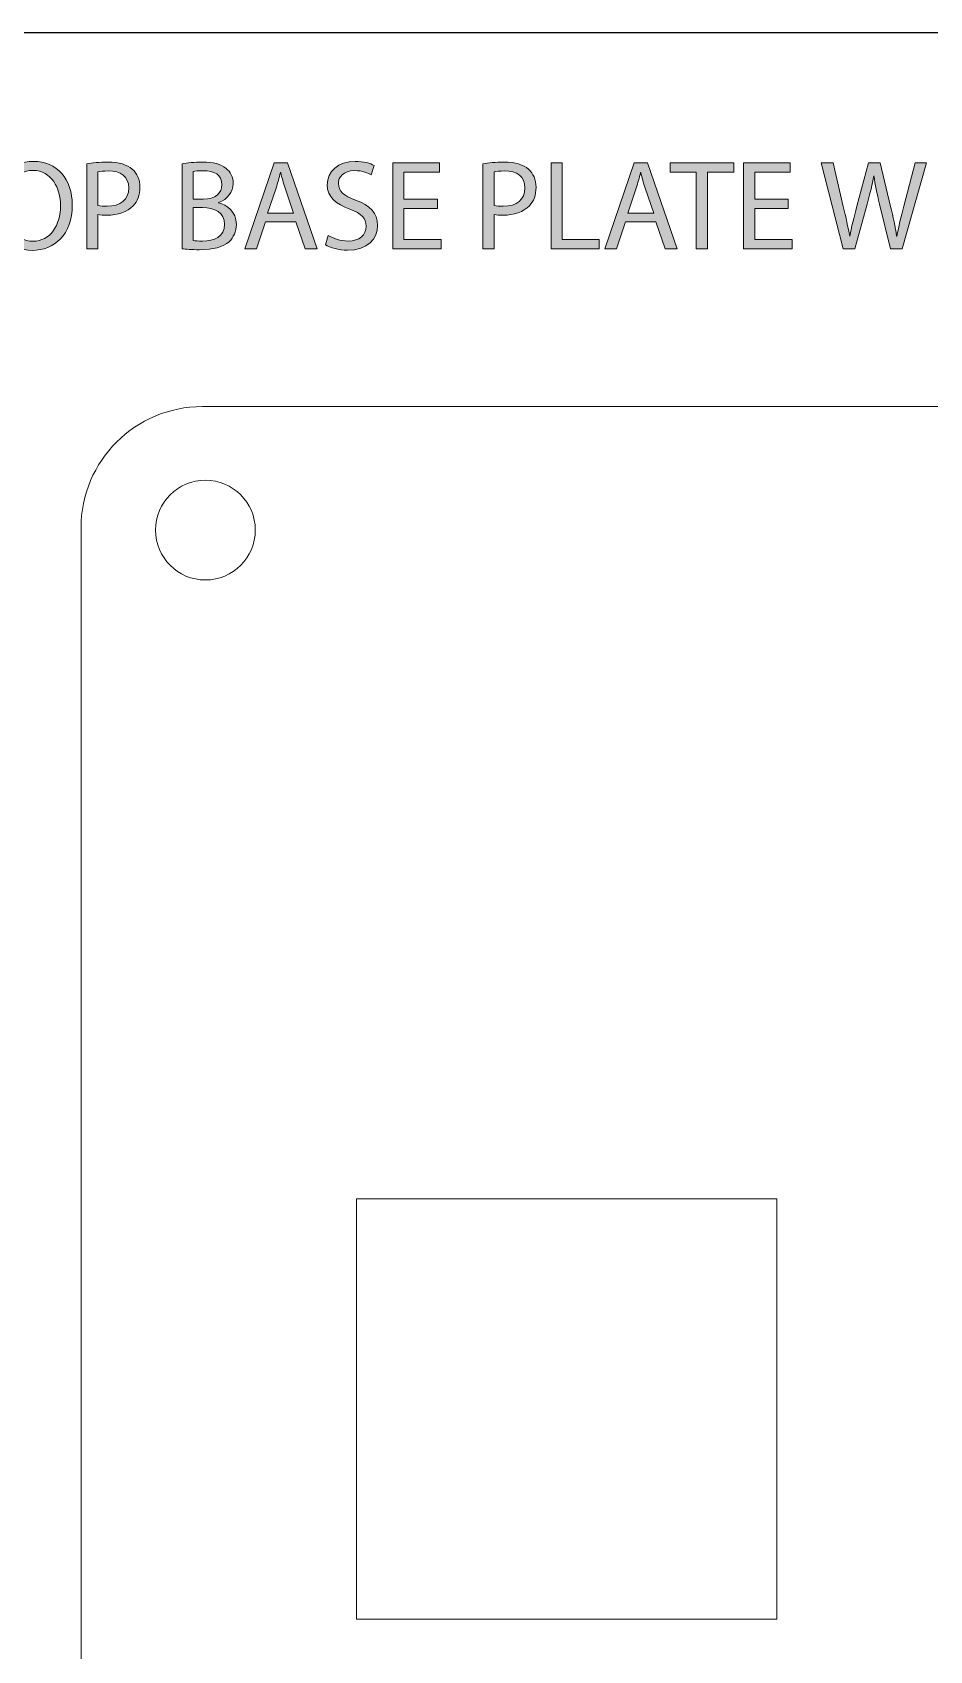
# Model space of a CAD drawing. Header units: millimetres. Extents: x 12 to 403, y 61 to 367.
# Drawn here: x 87.7 to 117.3, y 200.7 to 254.2 of the extents above; entities that cross this region are included whole.
import ezdxf

# ---------------------------------------------------------------- set-up
doc = ezdxf.new("R2010")
doc.units = ezdxf.units.MM
doc.header["$MEASUREMENT"] = 0
doc.layers.add('TopPasteMaskLayer', color=7, linetype='Continuous', lineweight=0)

# ---------------------------------------------------------------- blocks, each defined once
blk = doc.blocks.new('Block_1')
at = {"layer": 'TopPasteMaskLayer', "true_color": 0x000000, "transparency": 33554687}
h = blk.add_hatch(color=18, dxfattribs=at)
h.dxf.hatch_style = 2
edge = h.paths.add_edge_path()
edge.add_spline(control_points=[(86.776, 248.472), (86.776, 247.863), (87.105, 247.317), (87.685, 247.317), (88.269, 247.317), (88.599, 247.854), (88.599, 248.502), (88.599, 249.069), (88.303, 249.661), (87.689, 249.661), (87.08, 249.661), (86.776, 249.098), (86.776, 248.472)], knot_values=[0, 0, 0, 0, 1, 1, 1, 2, 2, 2, 3, 3, 3, 4, 4, 4, 4], degree=3, periodic=0)
edge = h.paths.add_edge_path()
edge.add_spline(control_points=[(88.988, 248.519), (88.988, 247.537), (88.392, 247.017), (87.664, 247.017), (86.911, 247.017), (86.382, 247.6), (86.382, 248.463), (86.382, 249.369), (86.945, 249.961), (87.706, 249.961), (88.485, 249.961), (88.988, 249.365), (88.988, 248.519)], knot_values=[0, 0, 0, 0, 1, 1, 1, 2, 2, 2, 3, 3, 3, 4, 4, 4, 4], degree=3, periodic=0)
h = blk.add_hatch(color=18, dxfattribs=at)
h.dxf.hatch_style = 2
edge = h.paths.add_edge_path()
edge.add_spline(control_points=[(89.836, 248.506), (89.916, 248.485), (90.018, 248.476), (90.141, 248.476), (90.585, 248.476), (90.856, 248.692), (90.856, 249.085), (90.856, 249.462), (90.589, 249.644), (90.183, 249.644), (90.022, 249.644), (89.9, 249.631), (89.836, 249.614), (89.836, 249.614), (89.836, 248.506), (89.836, 248.506)], knot_values=[0, 0, 0, 0, 1, 1, 1, 2, 2, 2, 3, 3, 3, 4, 4, 4, 5, 5, 5, 5], degree=3, periodic=0)
edge = h.paths.add_edge_path()
edge.add_spline(control_points=[(89.468, 249.881), (89.646, 249.911), (89.878, 249.936), (90.175, 249.936), (90.539, 249.936), (90.805, 249.851), (90.974, 249.699), (91.131, 249.563), (91.224, 249.356), (91.224, 249.102), (91.224, 248.844), (91.148, 248.641), (91.004, 248.493), (90.809, 248.286), (90.492, 248.18), (90.132, 248.18), (90.022, 248.18), (89.921, 248.184), (89.836, 248.205), (89.836, 248.205), (89.836, 247.063), (89.836, 247.063), (89.836, 247.063), (89.468, 247.063), (89.468, 247.063), (89.468, 247.063), (89.468, 249.881), (89.468, 249.881)], knot_values=[0, 0, 0, 0, 1, 1, 1, 2, 2, 2, 3, 3, 3, 4, 4, 4, 5, 5, 5, 6, 6, 6, 7, 7, 7, 8, 8, 8, 9, 9, 9, 9], degree=3, periodic=0)
h = blk.add_hatch(color=18, dxfattribs=at)
h.dxf.hatch_style = 2
edge = h.paths.add_edge_path()
edge.add_spline(control_points=[(92.986, 247.342), (93.058, 247.33), (93.163, 247.325), (93.295, 247.325), (93.675, 247.325), (94.026, 247.465), (94.026, 247.88), (94.026, 248.269), (93.692, 248.43), (93.29, 248.43), (93.29, 248.43), (92.986, 248.43), (92.986, 248.43), (92.986, 248.43), (92.986, 247.342), (92.986, 247.342)], knot_values=[0, 0, 0, 0, 1, 1, 1, 2, 2, 2, 3, 3, 3, 4, 4, 4, 5, 5, 5, 5], degree=3, periodic=0)
edge = h.paths.add_edge_path()
edge.add_spline(control_points=[(92.986, 248.709), (92.986, 248.709), (93.32, 248.709), (93.32, 248.709), (93.709, 248.709), (93.938, 248.912), (93.938, 249.187), (93.938, 249.521), (93.684, 249.652), (93.311, 249.652), (93.142, 249.652), (93.045, 249.64), (92.986, 249.627), (92.986, 249.627), (92.986, 248.709), (92.986, 248.709)], knot_values=[0, 0, 0, 0, 1, 1, 1, 2, 2, 2, 3, 3, 3, 4, 4, 4, 5, 5, 5, 5], degree=3, periodic=0)
edge = h.paths.add_edge_path()
edge.add_spline(control_points=[(92.618, 249.877), (92.778, 249.911), (93.032, 249.936), (93.29, 249.936), (93.658, 249.936), (93.895, 249.873), (94.073, 249.729), (94.221, 249.619), (94.31, 249.449), (94.31, 249.225), (94.31, 248.95), (94.128, 248.709), (93.828, 248.599), (93.828, 248.599), (93.828, 248.59), (93.828, 248.59), (94.098, 248.523), (94.416, 248.298), (94.416, 247.875), (94.416, 247.63), (94.318, 247.444), (94.175, 247.304), (93.976, 247.122), (93.654, 247.038), (93.189, 247.038), (92.935, 247.038), (92.74, 247.055), (92.618, 247.071), (92.618, 247.071), (92.618, 249.877), (92.618, 249.877)], knot_values=[0, 0, 0, 0, 1, 1, 1, 2, 2, 2, 3, 3, 3, 4, 4, 4, 5, 5, 5, 6, 6, 6, 7, 7, 7, 8, 8, 8, 9, 9, 9, 10, 10, 10, 10], degree=3, periodic=0)
h = blk.add_hatch(color=18, dxfattribs=at)
h.dxf.hatch_style = 2
edge = h.paths.add_edge_path()
edge.add_spline(control_points=[(96.308, 248.248), (96.308, 248.248), (96.029, 249.069), (96.029, 249.069), (95.966, 249.255), (95.923, 249.424), (95.881, 249.589), (95.881, 249.589), (95.872, 249.589), (95.872, 249.589), (95.83, 249.42), (95.784, 249.246), (95.729, 249.073), (95.729, 249.073), (95.449, 248.248), (95.449, 248.248), (95.449, 248.248), (96.308, 248.248), (96.308, 248.248)], knot_values=[0, 0, 0, 0, 1, 1, 1, 2, 2, 2, 3, 3, 3, 4, 4, 4, 5, 5, 5, 6, 6, 6, 6], degree=3, periodic=0)
edge = h.paths.add_edge_path()
edge.add_spline(control_points=[(95.373, 247.96), (95.373, 247.96), (95.077, 247.063), (95.077, 247.063), (95.077, 247.063), (94.696, 247.063), (94.696, 247.063), (94.696, 247.063), (95.665, 249.915), (95.665, 249.915), (95.665, 249.915), (96.109, 249.915), (96.109, 249.915), (96.109, 249.915), (97.082, 247.063), (97.082, 247.063), (97.082, 247.063), (96.689, 247.063), (96.689, 247.063), (96.689, 247.063), (96.384, 247.96), (96.384, 247.96), (96.384, 247.96), (95.373, 247.96), (95.373, 247.96)], knot_values=[0, 0, 0, 0, 1, 1, 1, 2, 2, 2, 3, 3, 3, 4, 4, 4, 5, 5, 5, 6, 6, 6, 7, 7, 7, 8, 8, 8, 8], degree=3, periodic=0)
h = blk.add_hatch(color=18, dxfattribs=at)
h.dxf.hatch_style = 2
edge = h.paths.add_edge_path()
edge.add_spline(control_points=[(97.452, 247.512), (97.617, 247.41), (97.858, 247.325), (98.112, 247.325), (98.489, 247.325), (98.709, 247.524), (98.709, 247.812), (98.709, 248.078), (98.556, 248.231), (98.171, 248.379), (97.706, 248.544), (97.418, 248.785), (97.418, 249.187), (97.418, 249.631), (97.786, 249.961), (98.34, 249.961), (98.632, 249.961), (98.844, 249.894), (98.971, 249.822), (98.971, 249.822), (98.869, 249.521), (98.869, 249.521), (98.776, 249.572), (98.586, 249.657), (98.328, 249.657), (97.939, 249.657), (97.79, 249.424), (97.79, 249.229), (97.79, 248.963), (97.964, 248.832), (98.357, 248.679), (98.84, 248.493), (99.085, 248.26), (99.085, 247.842), (99.085, 247.402), (98.759, 247.021), (98.087, 247.021), (97.812, 247.021), (97.511, 247.101), (97.359, 247.203), (97.359, 247.203), (97.452, 247.512), (97.452, 247.512)], knot_values=[0, 0, 0, 0, 1, 1, 1, 2, 2, 2, 3, 3, 3, 4, 4, 4, 5, 5, 5, 6, 6, 6, 7, 7, 7, 8, 8, 8, 9, 9, 9, 10, 10, 10, 11, 11, 11, 12, 12, 12, 13, 13, 13, 14, 14, 14, 14], degree=3, periodic=0)
h = blk.add_hatch(color=18, dxfattribs=at)
h.dxf.hatch_style = 2
edge = h.paths.add_edge_path()
edge.add_spline(control_points=[(101.066, 248.4), (101.066, 248.4), (99.958, 248.4), (99.958, 248.4), (99.958, 248.4), (99.958, 247.372), (99.958, 247.372), (99.958, 247.372), (101.193, 247.372), (101.193, 247.372), (101.193, 247.372), (101.193, 247.063), (101.193, 247.063), (101.193, 247.063), (99.59, 247.063), (99.59, 247.063), (99.59, 247.063), (99.59, 249.915), (99.59, 249.915), (99.59, 249.915), (101.13, 249.915), (101.13, 249.915), (101.13, 249.915), (101.13, 249.606), (101.13, 249.606), (101.13, 249.606), (99.958, 249.606), (99.958, 249.606), (99.958, 249.606), (99.958, 248.705), (99.958, 248.705), (99.958, 248.705), (101.066, 248.705), (101.066, 248.705), (101.066, 248.705), (101.066, 248.4), (101.066, 248.4)], knot_values=[0, 0, 0, 0, 1, 1, 1, 2, 2, 2, 3, 3, 3, 4, 4, 4, 5, 5, 5, 6, 6, 6, 7, 7, 7, 8, 8, 8, 9, 9, 9, 10, 10, 10, 11, 11, 11, 12, 12, 12, 12], degree=3, periodic=0)
h = blk.add_hatch(color=18, dxfattribs=at)
h.dxf.hatch_style = 2
edge = h.paths.add_edge_path()
edge.add_spline(control_points=[(102.938, 248.506), (103.018, 248.485), (103.12, 248.476), (103.243, 248.476), (103.687, 248.476), (103.958, 248.692), (103.958, 249.085), (103.958, 249.462), (103.691, 249.644), (103.285, 249.644), (103.124, 249.644), (103.001, 249.631), (102.938, 249.614), (102.938, 249.614), (102.938, 248.506), (102.938, 248.506)], knot_values=[0, 0, 0, 0, 1, 1, 1, 2, 2, 2, 3, 3, 3, 4, 4, 4, 5, 5, 5, 5], degree=3, periodic=0)
edge = h.paths.add_edge_path()
edge.add_spline(control_points=[(102.57, 249.881), (102.748, 249.911), (102.98, 249.936), (103.277, 249.936), (103.64, 249.936), (103.907, 249.851), (104.076, 249.699), (104.233, 249.563), (104.326, 249.356), (104.326, 249.102), (104.326, 248.844), (104.25, 248.641), (104.106, 248.493), (103.911, 248.286), (103.594, 248.18), (103.234, 248.18), (103.124, 248.18), (103.023, 248.184), (102.938, 248.205), (102.938, 248.205), (102.938, 247.063), (102.938, 247.063), (102.938, 247.063), (102.57, 247.063), (102.57, 247.063), (102.57, 247.063), (102.57, 249.881), (102.57, 249.881)], knot_values=[0, 0, 0, 0, 1, 1, 1, 2, 2, 2, 3, 3, 3, 4, 4, 4, 5, 5, 5, 6, 6, 6, 7, 7, 7, 8, 8, 8, 9, 9, 9, 9], degree=3, periodic=0)
h = blk.add_hatch(color=18, dxfattribs=at)
h.dxf.hatch_style = 2
edge = h.paths.add_edge_path()
edge.add_spline(control_points=[(104.822, 249.915), (104.822, 249.915), (105.19, 249.915), (105.19, 249.915), (105.19, 249.915), (105.19, 247.372), (105.19, 247.372), (105.19, 247.372), (106.409, 247.372), (106.409, 247.372), (106.409, 247.372), (106.409, 247.063), (106.409, 247.063), (106.409, 247.063), (104.822, 247.063), (104.822, 247.063), (104.822, 247.063), (104.822, 249.915), (104.822, 249.915)], knot_values=[0, 0, 0, 0, 1, 1, 1, 2, 2, 2, 3, 3, 3, 4, 4, 4, 5, 5, 5, 6, 6, 6, 6], degree=3, periodic=0)
h = blk.add_hatch(color=18, dxfattribs=at)
h.dxf.hatch_style = 2
edge = h.paths.add_edge_path()
edge.add_spline(control_points=[(108.216, 248.248), (108.216, 248.248), (107.937, 249.069), (107.937, 249.069), (107.874, 249.255), (107.831, 249.424), (107.789, 249.589), (107.789, 249.589), (107.78, 249.589), (107.78, 249.589), (107.738, 249.42), (107.692, 249.246), (107.637, 249.073), (107.637, 249.073), (107.357, 248.248), (107.357, 248.248), (107.357, 248.248), (108.216, 248.248), (108.216, 248.248)], knot_values=[0, 0, 0, 0, 1, 1, 1, 2, 2, 2, 3, 3, 3, 4, 4, 4, 5, 5, 5, 6, 6, 6, 6], degree=3, periodic=0)
edge = h.paths.add_edge_path()
edge.add_spline(control_points=[(107.281, 247.96), (107.281, 247.96), (106.985, 247.063), (106.985, 247.063), (106.985, 247.063), (106.604, 247.063), (106.604, 247.063), (106.604, 247.063), (107.573, 249.915), (107.573, 249.915), (107.573, 249.915), (108.017, 249.915), (108.017, 249.915), (108.017, 249.915), (108.99, 247.063), (108.99, 247.063), (108.99, 247.063), (108.597, 247.063), (108.597, 247.063), (108.597, 247.063), (108.292, 247.96), (108.292, 247.96), (108.292, 247.96), (107.281, 247.96), (107.281, 247.96)], knot_values=[0, 0, 0, 0, 1, 1, 1, 2, 2, 2, 3, 3, 3, 4, 4, 4, 5, 5, 5, 6, 6, 6, 7, 7, 7, 8, 8, 8, 8], degree=3, periodic=0)
h = blk.add_hatch(color=18, dxfattribs=at)
h.dxf.hatch_style = 2
edge = h.paths.add_edge_path()
edge.add_spline(control_points=[(109.626, 249.602), (109.626, 249.602), (108.759, 249.602), (108.759, 249.602), (108.759, 249.602), (108.759, 249.915), (108.759, 249.915), (108.759, 249.915), (110.87, 249.915), (110.87, 249.915), (110.87, 249.915), (110.87, 249.602), (110.87, 249.602), (110.87, 249.602), (109.998, 249.602), (109.998, 249.602), (109.998, 249.602), (109.998, 247.063), (109.998, 247.063), (109.998, 247.063), (109.626, 247.063), (109.626, 247.063), (109.626, 247.063), (109.626, 249.602), (109.626, 249.602)], knot_values=[0, 0, 0, 0, 1, 1, 1, 2, 2, 2, 3, 3, 3, 4, 4, 4, 5, 5, 5, 6, 6, 6, 7, 7, 7, 8, 8, 8, 8], degree=3, periodic=0)
h = blk.add_hatch(color=18, dxfattribs=at)
h.dxf.hatch_style = 2
edge = h.paths.add_edge_path()
edge.add_spline(control_points=[(112.665, 248.4), (112.665, 248.4), (111.557, 248.4), (111.557, 248.4), (111.557, 248.4), (111.557, 247.372), (111.557, 247.372), (111.557, 247.372), (112.792, 247.372), (112.792, 247.372), (112.792, 247.372), (112.792, 247.063), (112.792, 247.063), (112.792, 247.063), (111.189, 247.063), (111.189, 247.063), (111.189, 247.063), (111.189, 249.915), (111.189, 249.915), (111.189, 249.915), (112.729, 249.915), (112.729, 249.915), (112.729, 249.915), (112.729, 249.606), (112.729, 249.606), (112.729, 249.606), (111.557, 249.606), (111.557, 249.606), (111.557, 249.606), (111.557, 248.705), (111.557, 248.705), (111.557, 248.705), (112.665, 248.705), (112.665, 248.705), (112.665, 248.705), (112.665, 248.4), (112.665, 248.4)], knot_values=[0, 0, 0, 0, 1, 1, 1, 2, 2, 2, 3, 3, 3, 4, 4, 4, 5, 5, 5, 6, 6, 6, 7, 7, 7, 8, 8, 8, 9, 9, 9, 10, 10, 10, 11, 11, 11, 12, 12, 12, 12], degree=3, periodic=0)
h = blk.add_hatch(color=18, dxfattribs=at)
h.dxf.hatch_style = 2
edge = h.paths.add_edge_path()
edge.add_spline(control_points=[(114.482, 247.063), (114.482, 247.063), (113.758, 249.915), (113.758, 249.915), (113.758, 249.915), (114.148, 249.915), (114.148, 249.915), (114.148, 249.915), (114.486, 248.472), (114.486, 248.472), (114.571, 248.117), (114.647, 247.761), (114.698, 247.486), (114.698, 247.486), (114.706, 247.486), (114.706, 247.486), (114.753, 247.77), (114.841, 248.108), (114.939, 248.476), (114.939, 248.476), (115.32, 249.915), (115.32, 249.915), (115.32, 249.915), (115.705, 249.915), (115.705, 249.915), (115.705, 249.915), (116.052, 248.468), (116.052, 248.468), (116.132, 248.129), (116.208, 247.791), (116.25, 247.49), (116.25, 247.49), (116.259, 247.49), (116.259, 247.49), (116.318, 247.803), (116.398, 248.121), (116.487, 248.476), (116.487, 248.476), (116.864, 249.915), (116.864, 249.915), (116.864, 249.915), (117.24, 249.915), (117.24, 249.915), (117.24, 249.915), (116.432, 247.063), (116.432, 247.063), (116.432, 247.063), (116.047, 247.063), (116.047, 247.063), (116.047, 247.063), (115.688, 248.548), (115.688, 248.548), (115.599, 248.912), (115.54, 249.191), (115.501, 249.479), (115.501, 249.479), (115.493, 249.479), (115.493, 249.479), (115.442, 249.196), (115.379, 248.916), (115.273, 248.548), (115.273, 248.548), (114.867, 247.063), (114.867, 247.063), (114.867, 247.063), (114.482, 247.063), (114.482, 247.063)], knot_values=[0, 0, 0, 0, 1, 1, 1, 2, 2, 2, 3, 3, 3, 4, 4, 4, 5, 5, 5, 6, 6, 6, 7, 7, 7, 8, 8, 8, 9, 9, 9, 10, 10, 10, 11, 11, 11, 12, 12, 12, 13, 13, 13, 14, 14, 14, 15, 15, 15, 16, 16, 16, 17, 17, 17, 18, 18, 18, 19, 19, 19, 20, 20, 20, 21, 21, 21, 22, 22, 22, 22], degree=3, periodic=0)
at = {"layer": 'TopPasteMaskLayer'}
for points, knots in [([(88.988, 248.519), (88.988, 247.537), (88.392, 247.017), (87.664, 247.017), (86.911, 247.017), (86.382, 247.6), (86.382, 248.463), (86.382, 249.369), (86.945, 249.961), (87.706, 249.961), (88.485, 249.961), (88.988, 249.365), (88.988, 248.519)], [0, 0, 0, 0, 1, 1, 1, 2, 2, 2, 3, 3, 3, 4, 4, 4, 4]), ([(86.776, 248.472), (86.776, 247.863), (87.105, 247.317), (87.685, 247.317), (88.269, 247.317), (88.599, 247.854), (88.599, 248.502), (88.599, 249.069), (88.303, 249.661), (87.689, 249.661), (87.08, 249.661), (86.776, 249.098), (86.776, 248.472)], [0, 0, 0, 0, 1, 1, 1, 2, 2, 2, 3, 3, 3, 4, 4, 4, 4]), ([(89.468, 249.881), (89.646, 249.911), (89.878, 249.936), (90.175, 249.936), (90.539, 249.936), (90.805, 249.851), (90.974, 249.699), (91.131, 249.563), (91.224, 249.356), (91.224, 249.102), (91.224, 248.844), (91.148, 248.641), (91.004, 248.493), (90.809, 248.286), (90.492, 248.18), (90.132, 248.18), (90.022, 248.18), (89.921, 248.184), (89.836, 248.205), (89.836, 248.205), (89.836, 247.063), (89.836, 247.063), (89.836, 247.063), (89.468, 247.063), (89.468, 247.063), (89.468, 247.063), (89.468, 249.881), (89.468, 249.881)], [0, 0, 0, 0, 1, 1, 1, 2, 2, 2, 3, 3, 3, 4, 4, 4, 5, 5, 5, 6, 6, 6, 7, 7, 7, 8, 8, 8, 9, 9, 9, 9]), ([(89.836, 248.506), (89.916, 248.485), (90.018, 248.476), (90.141, 248.476), (90.585, 248.476), (90.856, 248.692), (90.856, 249.085), (90.856, 249.462), (90.589, 249.644), (90.183, 249.644), (90.022, 249.644), (89.9, 249.631), (89.836, 249.614), (89.836, 249.614), (89.836, 248.506), (89.836, 248.506)], [0, 0, 0, 0, 1, 1, 1, 2, 2, 2, 3, 3, 3, 4, 4, 4, 5, 5, 5, 5]), ([(92.618, 249.877), (92.778, 249.911), (93.032, 249.936), (93.29, 249.936), (93.658, 249.936), (93.895, 249.873), (94.073, 249.729), (94.221, 249.619), (94.31, 249.449), (94.31, 249.225), (94.31, 248.95), (94.128, 248.709), (93.828, 248.599), (93.828, 248.599), (93.828, 248.59), (93.828, 248.59), (94.098, 248.523), (94.416, 248.298), (94.416, 247.875), (94.416, 247.63), (94.318, 247.444), (94.175, 247.304), (93.976, 247.122), (93.654, 247.038), (93.189, 247.038), (92.935, 247.038), (92.74, 247.055), (92.618, 247.071), (92.618, 247.071), (92.618, 249.877), (92.618, 249.877)], [0, 0, 0, 0, 1, 1, 1, 2, 2, 2, 3, 3, 3, 4, 4, 4, 5, 5, 5, 6, 6, 6, 7, 7, 7, 8, 8, 8, 9, 9, 9, 10, 10, 10, 10]), ([(92.986, 248.709), (92.986, 248.709), (93.32, 248.709), (93.32, 248.709), (93.709, 248.709), (93.938, 248.912), (93.938, 249.187), (93.938, 249.521), (93.684, 249.652), (93.311, 249.652), (93.142, 249.652), (93.045, 249.64), (92.986, 249.627), (92.986, 249.627), (92.986, 248.709), (92.986, 248.709)], [0, 0, 0, 0, 1, 1, 1, 2, 2, 2, 3, 3, 3, 4, 4, 4, 5, 5, 5, 5]), ([(95.373, 247.96), (95.373, 247.96), (95.077, 247.063), (95.077, 247.063), (95.077, 247.063), (94.696, 247.063), (94.696, 247.063), (94.696, 247.063), (95.665, 249.915), (95.665, 249.915), (95.665, 249.915), (96.109, 249.915), (96.109, 249.915), (96.109, 249.915), (97.082, 247.063), (97.082, 247.063), (97.082, 247.063), (96.689, 247.063), (96.689, 247.063), (96.689, 247.063), (96.384, 247.96), (96.384, 247.96), (96.384, 247.96), (95.373, 247.96), (95.373, 247.96)], [0, 0, 0, 0, 1, 1, 1, 2, 2, 2, 3, 3, 3, 4, 4, 4, 5, 5, 5, 6, 6, 6, 7, 7, 7, 8, 8, 8, 8]), ([(96.308, 248.248), (96.308, 248.248), (96.029, 249.069), (96.029, 249.069), (95.966, 249.255), (95.923, 249.424), (95.881, 249.589), (95.881, 249.589), (95.872, 249.589), (95.872, 249.589), (95.83, 249.42), (95.784, 249.246), (95.729, 249.073), (95.729, 249.073), (95.449, 248.248), (95.449, 248.248), (95.449, 248.248), (96.308, 248.248), (96.308, 248.248)], [0, 0, 0, 0, 1, 1, 1, 2, 2, 2, 3, 3, 3, 4, 4, 4, 5, 5, 5, 6, 6, 6, 6]), ([(97.452, 247.512), (97.617, 247.41), (97.858, 247.325), (98.112, 247.325), (98.489, 247.325), (98.709, 247.524), (98.709, 247.812), (98.709, 248.078), (98.556, 248.231), (98.171, 248.379), (97.706, 248.544), (97.418, 248.785), (97.418, 249.187), (97.418, 249.631), (97.786, 249.961), (98.34, 249.961), (98.632, 249.961), (98.844, 249.894), (98.971, 249.822), (98.971, 249.822), (98.869, 249.521), (98.869, 249.521), (98.776, 249.572), (98.586, 249.657), (98.328, 249.657), (97.939, 249.657), (97.79, 249.424), (97.79, 249.229), (97.79, 248.963), (97.964, 248.832), (98.357, 248.679), (98.84, 248.493), (99.085, 248.26), (99.085, 247.842), (99.085, 247.402), (98.759, 247.021), (98.087, 247.021), (97.812, 247.021), (97.511, 247.101), (97.359, 247.203), (97.359, 247.203), (97.452, 247.512), (97.452, 247.512)], [0, 0, 0, 0, 1, 1, 1, 2, 2, 2, 3, 3, 3, 4, 4, 4, 5, 5, 5, 6, 6, 6, 7, 7, 7, 8, 8, 8, 9, 9, 9, 10, 10, 10, 11, 11, 11, 12, 12, 12, 13, 13, 13, 14, 14, 14, 14]), ([(101.066, 248.4), (101.066, 248.4), (99.958, 248.4), (99.958, 248.4), (99.958, 248.4), (99.958, 247.372), (99.958, 247.372), (99.958, 247.372), (101.193, 247.372), (101.193, 247.372), (101.193, 247.372), (101.193, 247.063), (101.193, 247.063), (101.193, 247.063), (99.59, 247.063), (99.59, 247.063), (99.59, 247.063), (99.59, 249.915), (99.59, 249.915), (99.59, 249.915), (101.13, 249.915), (101.13, 249.915), (101.13, 249.915), (101.13, 249.606), (101.13, 249.606), (101.13, 249.606), (99.958, 249.606), (99.958, 249.606), (99.958, 249.606), (99.958, 248.705), (99.958, 248.705), (99.958, 248.705), (101.066, 248.705), (101.066, 248.705), (101.066, 248.705), (101.066, 248.4), (101.066, 248.4)], [0, 0, 0, 0, 1, 1, 1, 2, 2, 2, 3, 3, 3, 4, 4, 4, 5, 5, 5, 6, 6, 6, 7, 7, 7, 8, 8, 8, 9, 9, 9, 10, 10, 10, 11, 11, 11, 12, 12, 12, 12]), ([(102.57, 249.881), (102.748, 249.911), (102.98, 249.936), (103.277, 249.936), (103.64, 249.936), (103.907, 249.851), (104.076, 249.699), (104.233, 249.563), (104.326, 249.356), (104.326, 249.102), (104.326, 248.844), (104.25, 248.641), (104.106, 248.493), (103.911, 248.286), (103.594, 248.18), (103.234, 248.18), (103.124, 248.18), (103.023, 248.184), (102.938, 248.205), (102.938, 248.205), (102.938, 247.063), (102.938, 247.063), (102.938, 247.063), (102.57, 247.063), (102.57, 247.063), (102.57, 247.063), (102.57, 249.881), (102.57, 249.881)], [0, 0, 0, 0, 1, 1, 1, 2, 2, 2, 3, 3, 3, 4, 4, 4, 5, 5, 5, 6, 6, 6, 7, 7, 7, 8, 8, 8, 9, 9, 9, 9]), ([(102.938, 248.506), (103.018, 248.485), (103.12, 248.476), (103.243, 248.476), (103.687, 248.476), (103.958, 248.692), (103.958, 249.085), (103.958, 249.462), (103.691, 249.644), (103.285, 249.644), (103.124, 249.644), (103.001, 249.631), (102.938, 249.614), (102.938, 249.614), (102.938, 248.506), (102.938, 248.506)], [0, 0, 0, 0, 1, 1, 1, 2, 2, 2, 3, 3, 3, 4, 4, 4, 5, 5, 5, 5]), ([(104.822, 249.915), (104.822, 249.915), (105.19, 249.915), (105.19, 249.915), (105.19, 249.915), (105.19, 247.372), (105.19, 247.372), (105.19, 247.372), (106.409, 247.372), (106.409, 247.372), (106.409, 247.372), (106.409, 247.063), (106.409, 247.063), (106.409, 247.063), (104.822, 247.063), (104.822, 247.063), (104.822, 247.063), (104.822, 249.915), (104.822, 249.915)], [0, 0, 0, 0, 1, 1, 1, 2, 2, 2, 3, 3, 3, 4, 4, 4, 5, 5, 5, 6, 6, 6, 6]), ([(107.281, 247.96), (107.281, 247.96), (106.985, 247.063), (106.985, 247.063), (106.985, 247.063), (106.604, 247.063), (106.604, 247.063), (106.604, 247.063), (107.573, 249.915), (107.573, 249.915), (107.573, 249.915), (108.017, 249.915), (108.017, 249.915), (108.017, 249.915), (108.99, 247.063), (108.99, 247.063), (108.99, 247.063), (108.597, 247.063), (108.597, 247.063), (108.597, 247.063), (108.292, 247.96), (108.292, 247.96), (108.292, 247.96), (107.281, 247.96), (107.281, 247.96)], [0, 0, 0, 0, 1, 1, 1, 2, 2, 2, 3, 3, 3, 4, 4, 4, 5, 5, 5, 6, 6, 6, 7, 7, 7, 8, 8, 8, 8]), ([(108.216, 248.248), (108.216, 248.248), (107.937, 249.069), (107.937, 249.069), (107.874, 249.255), (107.831, 249.424), (107.789, 249.589), (107.789, 249.589), (107.78, 249.589), (107.78, 249.589), (107.738, 249.42), (107.692, 249.246), (107.637, 249.073), (107.637, 249.073), (107.357, 248.248), (107.357, 248.248), (107.357, 248.248), (108.216, 248.248), (108.216, 248.248)], [0, 0, 0, 0, 1, 1, 1, 2, 2, 2, 3, 3, 3, 4, 4, 4, 5, 5, 5, 6, 6, 6, 6]), ([(109.626, 249.602), (109.626, 249.602), (108.759, 249.602), (108.759, 249.602), (108.759, 249.602), (108.759, 249.915), (108.759, 249.915), (108.759, 249.915), (110.87, 249.915), (110.87, 249.915), (110.87, 249.915), (110.87, 249.602), (110.87, 249.602), (110.87, 249.602), (109.998, 249.602), (109.998, 249.602), (109.998, 249.602), (109.998, 247.063), (109.998, 247.063), (109.998, 247.063), (109.626, 247.063), (109.626, 247.063), (109.626, 247.063), (109.626, 249.602), (109.626, 249.602)], [0, 0, 0, 0, 1, 1, 1, 2, 2, 2, 3, 3, 3, 4, 4, 4, 5, 5, 5, 6, 6, 6, 7, 7, 7, 8, 8, 8, 8]), ([(112.665, 248.4), (112.665, 248.4), (111.557, 248.4), (111.557, 248.4), (111.557, 248.4), (111.557, 247.372), (111.557, 247.372), (111.557, 247.372), (112.792, 247.372), (112.792, 247.372), (112.792, 247.372), (112.792, 247.063), (112.792, 247.063), (112.792, 247.063), (111.189, 247.063), (111.189, 247.063), (111.189, 247.063), (111.189, 249.915), (111.189, 249.915), (111.189, 249.915), (112.729, 249.915), (112.729, 249.915), (112.729, 249.915), (112.729, 249.606), (112.729, 249.606), (112.729, 249.606), (111.557, 249.606), (111.557, 249.606), (111.557, 249.606), (111.557, 248.705), (111.557, 248.705), (111.557, 248.705), (112.665, 248.705), (112.665, 248.705), (112.665, 248.705), (112.665, 248.4), (112.665, 248.4)], [0, 0, 0, 0, 1, 1, 1, 2, 2, 2, 3, 3, 3, 4, 4, 4, 5, 5, 5, 6, 6, 6, 7, 7, 7, 8, 8, 8, 9, 9, 9, 10, 10, 10, 11, 11, 11, 12, 12, 12, 12]), ([(114.482, 247.063), (114.482, 247.063), (113.758, 249.915), (113.758, 249.915), (113.758, 249.915), (114.148, 249.915), (114.148, 249.915), (114.148, 249.915), (114.486, 248.472), (114.486, 248.472), (114.571, 248.117), (114.647, 247.761), (114.698, 247.486), (114.698, 247.486), (114.706, 247.486), (114.706, 247.486), (114.753, 247.77), (114.841, 248.108), (114.939, 248.476), (114.939, 248.476), (115.32, 249.915), (115.32, 249.915), (115.32, 249.915), (115.705, 249.915), (115.705, 249.915), (115.705, 249.915), (116.052, 248.468), (116.052, 248.468), (116.132, 248.129), (116.208, 247.791), (116.25, 247.49), (116.25, 247.49), (116.259, 247.49), (116.259, 247.49), (116.318, 247.803), (116.398, 248.121), (116.487, 248.476), (116.487, 248.476), (116.864, 249.915), (116.864, 249.915), (116.864, 249.915), (117.24, 249.915), (117.24, 249.915), (117.24, 249.915), (116.432, 247.063), (116.432, 247.063), (116.432, 247.063), (116.047, 247.063), (116.047, 247.063), (116.047, 247.063), (115.688, 248.548), (115.688, 248.548), (115.599, 248.912), (115.54, 249.191), (115.501, 249.479), (115.501, 249.479), (115.493, 249.479), (115.493, 249.479), (115.442, 249.196), (115.379, 248.916), (115.273, 248.548), (115.273, 248.548), (114.867, 247.063), (114.867, 247.063), (114.867, 247.063), (114.482, 247.063), (114.482, 247.063)], [0, 0, 0, 0, 1, 1, 1, 2, 2, 2, 3, 3, 3, 4, 4, 4, 5, 5, 5, 6, 6, 6, 7, 7, 7, 8, 8, 8, 9, 9, 9, 10, 10, 10, 11, 11, 11, 12, 12, 12, 13, 13, 13, 14, 14, 14, 15, 15, 15, 16, 16, 16, 17, 17, 17, 18, 18, 18, 19, 19, 19, 20, 20, 20, 21, 21, 21, 22, 22, 22, 22]), ([(92.986, 247.342), (93.058, 247.33), (93.163, 247.325), (93.295, 247.325), (93.675, 247.325), (94.026, 247.465), (94.026, 247.88), (94.026, 248.269), (93.692, 248.43), (93.29, 248.43), (93.29, 248.43), (92.986, 248.43), (92.986, 248.43), (92.986, 248.43), (92.986, 247.342), (92.986, 247.342)], [0, 0, 0, 0, 1, 1, 1, 2, 2, 2, 3, 3, 3, 4, 4, 4, 5, 5, 5, 5])]:
    blk.add_open_spline(points, degree=3, knots=knots, dxfattribs=at)

msp = doc.modelspace()

# ---------------------------------------------------------------- linework, layer by layer
at = {"layer": 'TopPasteMaskLayer', "color": 250, "lineweight": 25, "true_color": 0x1d1d1b}
msp.add_lwpolyline([(237.178, 149.612), (12.369, 149.612), (12.369, 254.23), (237.178, 254.23)], close=True, dxfattribs=at)
at = {"layer": 'TopPasteMaskLayer', "color": 250, "lineweight": 9, "true_color": 0x1d1d1b}
msp.add_lwpolyline([(112.284, 201.727), (98.384, 201.727), (98.384, 215.627), (112.284, 215.627), (112.284, 201.727)], close=True, dxfattribs=at)
msp.add_circle((93.391, 237.761), 1.65, dxfattribs=at)
msp.add_open_spline([(159.478, 237.836), (159.478, 237.836), (159.478, 158.811), (159.478, 158.811), (159.478, 158.811), (159.478, 158.811), (159.478, 158.811), (159.478, 156.595), (157.682, 154.799), (155.467, 154.799), (155.467, 154.799), (155.467, 154.799), (155.467, 154.799), (155.467, 154.799), (93.29, 154.799), (93.29, 154.799), (93.29, 154.799), (93.29, 154.799), (93.29, 154.799), (93.29, 154.799), (93.29, 154.799), (93.29, 154.799), (91.074, 154.799), (89.278, 156.595), (89.278, 158.811), (89.278, 158.811), (89.278, 237.836), (89.278, 237.836), (89.278, 240.051), (91.074, 241.847), (93.29, 241.847), (93.29, 241.847), (93.29, 241.847), (93.29, 241.847), (93.29, 241.847), (155.467, 241.847), (155.467, 241.847), (155.467, 241.847), (155.467, 241.847), (155.467, 241.847), (155.467, 241.847), (155.467, 241.847), (155.467, 241.847), (157.682, 241.847), (159.478, 240.051), (159.478, 237.836)], degree=3, knots=[0, 0, 0, 0, 1, 1, 1, 2, 2, 2, 3, 3, 3, 4, 4, 4, 5, 5, 5, 6, 6, 6, 7, 7, 7, 8, 8, 8, 9, 9, 9, 10, 10, 10, 11, 11, 11, 12, 12, 12, 13, 13, 13, 14, 14, 14, 15, 15, 15, 15], dxfattribs=at)

# ---------------------------------------------------------------- block references
at = {"layer": 'TopPasteMaskLayer'}
msp.add_blockref('Block_1', (0, 0), dxfattribs=at)

doc.saveas('drawing.dxf')
